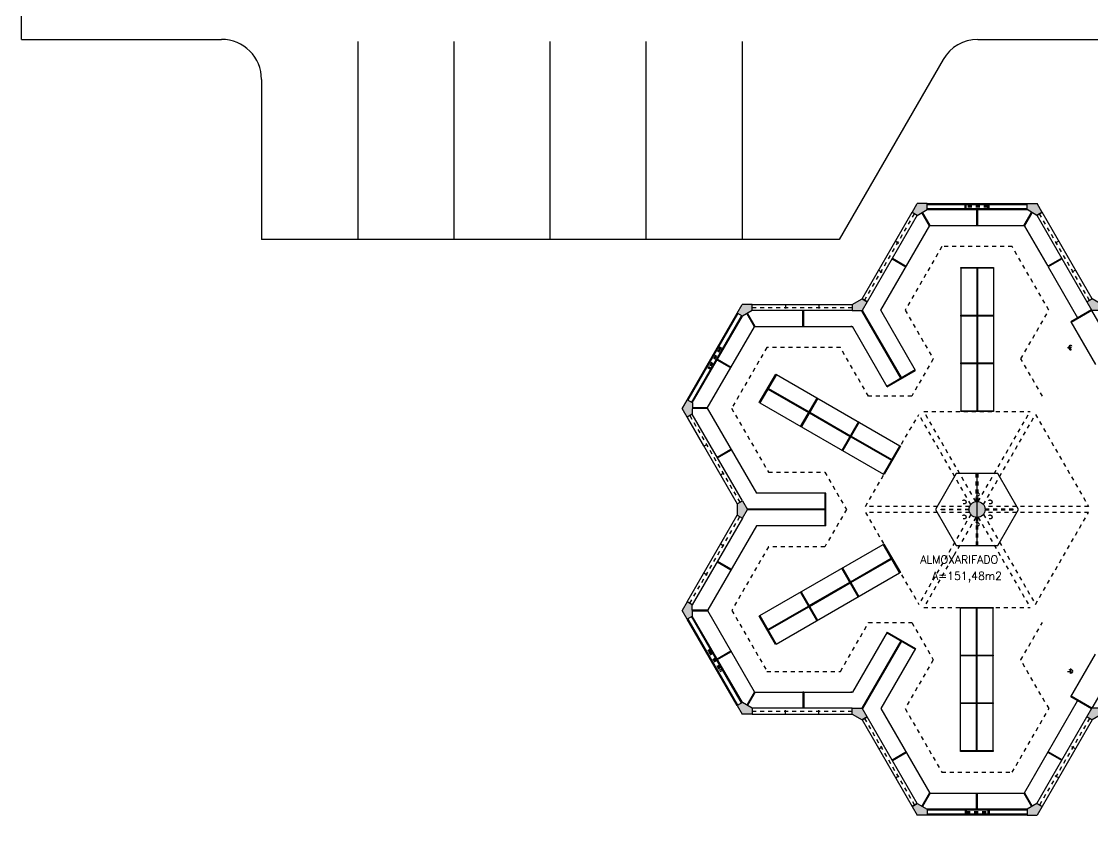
# Model space of a CAD drawing. Header units: metres. Extents: x -31 to 130, y -13 to 69.
# Drawn here: x -31.45 to -4.68, y 14.22 to 34.33 of the extents above; entities that cross this region are included whole.
import ezdxf

# ---------------------------------------------------------------- set-up
doc = ezdxf.new("R2010")
doc.units = ezdxf.units.M
doc.header["$LTSCALE"] = 0.002
doc.header["$MEASUREMENT"] = 0
doc.linetypes.add('HIDDEN', pattern=[9.525, 6.35, -3.175])
doc.linetypes.add('HIDDEN2', pattern=[4.7625, 3.175, -1.5875])
for name, color, linetype in [('ar-alv', 2, 'CONTINUOUS'), ('ar-banc', 1, 'CONTINUOUS'), ('ar-esq', 2, 'CONTINUOUS'), ('ar-estc', 1, 'CONTINUOUS'), ('ar-projarmario', 1, 'HIDDEN'), ('ar-reboco', 2, 'CONTINUOUS'), ('el-lumin', 1, 'HIDDEN2'), ('esq-02', 1, 'CONTINUOUS'), ('esq-03', 1, 'HIDDEN'), ('h-estc', 3, 'CONTINUOUS'), ('MARGEM', 1, 'CONTINUOUS'), ('proj', 1, 'HIDDEN'), ('TEXTO', 2, 'CONTINUOUS'), ('URB-ESTACION', 1, 'CONTINUOUS'), ('ÁREA', 2, 'CONTINUOUS')]:
    doc.layers.add(name, color=color, linetype=linetype)
doc.styles.add('UNB1-100', font='simplex.shx', dxfattribs={"height": 0.2})

# ---------------------------------------------------------------- blocks, each defined once
blk = doc.blocks.new('esq34-01p')
at = {"layer": 'esq-02'}
blk.add_lwpolyline([(2.5, -0.075), (0, -0.075), (0, 0.075), (2.5, 0.075)], close=True, dxfattribs=at)
at = {"layer": 'esq-03'}
for p, q in [((2.5, 0), (0, 0)), ((0.833, -0.075), (0.833, 0.075)), ((1.667, -0.075), (1.667, 0.075))]:
    blk.add_line(p, q, dxfattribs=at)
blk = doc.blocks.new('plr03-01p')
at = {"layer": 'h-estc'}
blk.add_hatch(color=3, dxfattribs=at).paths.add_polyline_path([(-0.245, 0.292), (-0.375, 0.217), (-0.25, 0), (0, 0), (0, 0.15)])
at = {"layer": 'ar-estc', "color": 3}
for p, q in [((-0.245, 0.292), (-0.375, 0.217)), ((-0.245, 0.292), (0, 0.15)), ((-0.375, 0.217), (-0.25, 0)), ((0, 0), (-0.25, 0)), ((0, 0.15), (0, 0))]:
    blk.add_line(p, q, dxfattribs=at)
blk = doc.blocks.new('eq27')
at = {"layer": 'proj', "ltscale": 0.3}
for p, q in [((-0.28, 0.185), (-0.15, 0.26)), ((-0.265, 0.159), (-0.135, 0.234)), ((0.057, -0.279), (-0.213, 0.189)), ((0.083, -0.264), (-0.187, 0.204)), ((0.005, -0.309), (0.135, -0.234)), ((0.02, -0.335), (0.15, -0.26))]:
    blk.add_line(p, q, dxfattribs=at)
blk = doc.blocks.new('el-luminária')
at = {"layer": 'el-lumin', "color": 1}
for p, q in [((-0.075, 0), (0.075, 0)), ((0, 0.075), (0, -0.075))]:
    blk.add_line(p, q, dxfattribs=at)
at = {"layer": 'el-lumin'}
blk.add_circle((0, 0), 0.05, dxfattribs=at)

msp = doc.modelspace()

# ---------------------------------------------------------------- hatches: boundary and pattern name
at = {"layer": 'h-estc'}
for points in [[(-13.565, 21.983), (-13.435, 21.908), (-13.31, 22.125), (-13.435, 22.342), (-13.565, 22.267)], [(-7.37, 22.125, 1), (-7.77, 22.125, 1)]]:
    msp.add_hatch(color=3, dxfattribs=at).paths.add_polyline_path(points)

# ---------------------------------------------------------------- linework, layer by layer
at = {"layer": 'ar-alv'}
for p, q in [((-8.82, 29.744), (-6.32, 29.744)), ((-8.82, 29.644), (-6.32, 29.644)), ((-14.794, 24.852), (-13.544, 27.017)), ((-14.707, 24.802), (-13.457, 26.967)), ((-13.544, 17.233), (-14.794, 19.398)), ((-13.457, 17.283), (-14.707, 19.448)), ((-6.32, 14.606), (-8.82, 14.606)), ((-6.32, 14.506), (-8.82, 14.506))]:
    msp.add_line(p, q, dxfattribs=at)
at = {"layer": 'ar-banc'}
for p, q in [((-8.758, 29.209), (-8.951, 29.543)), ((-8.741, 29.219), (-8.934, 29.553)), ((-7.58, 29.619), (-7.58, 29.219)), ((-7.56, 29.619), (-7.56, 29.219)), ((-6.399, 29.219), (-6.206, 29.553)), ((-6.382, 29.209), (-6.189, 29.543)), ((-9.973, 27.106), (-8.753, 29.219)), ((-8.741, 29.219), (-8.758, 29.209)), ((-8.753, 29.219), (-6.399, 29.219)), ((-7.58, 29.219), (-7.56, 29.219)), ((-6.399, 29.219), (-6.382, 29.209)), ((-6.382, 29.209), (-5.801, 28.204)), ((-9.695, 28.387), (-9.349, 28.187)), ((-9.685, 28.404), (-9.339, 28.204)), ((-5.455, 28.404), (-5.801, 28.204)), ((-5.445, 28.387), (-5.791, 28.187)), ((-9.349, 28.187), (-9.339, 28.204)), ((-7.977, 28.153), (-7.977, 24.593)), ((-7.577, 28.153), (-7.577, 26.98)), ((-7.557, 28.153), (-7.557, 26.98)), ((-7.157, 28.153), (-7.157, 24.593)), ((-5.791, 28.187), (-5.056, 26.913)), ((-11.921, 26.696), (-11.921, 27.096)), ((-11.901, 26.696), (-11.901, 27.096)), ((-9.477, 25.409), (-10.449, 27.091)), ((-9.46, 25.419), (-10.432, 27.101)), ((-9.104, 25.601), (-9.973, 27.106)), ((-4.71, 27.113), (-5.23, 26.813)), ((-4.7, 27.096), (-5.22, 26.796)), ((-13.129, 26.686), (-13.321, 27.02)), ((-13.111, 26.696), (-13.304, 27.03)), ((-7.577, 26.96), (-7.577, 25.786)), ((-7.557, 26.96), (-7.557, 25.786)), ((-5.23, 26.813), (-4.613, 25.746)), ((-14.31, 24.656), (-13.129, 26.686)), ((-13.129, 26.686), (-13.111, 26.696)), ((-13.111, 26.696), (-10.683, 26.696)), ((-11.901, 26.696), (-11.921, 26.696)), ((-10.701, 26.696), (-10.721, 26.696)), ((-9.814, 25.191), (-10.683, 26.696)), ((-14.07, 25.864), (-13.724, 25.663)), ((-14.06, 25.881), (-13.714, 25.68)), ((-7.577, 25.766), (-7.577, 24.593)), ((-7.557, 25.766), (-7.557, 24.593)), ((-12.584, 25.497), (-9.501, 23.717)), ((-9.824, 25.209), (-9.114, 25.619)), ((-9.814, 25.191), (-9.104, 25.601)), ((-9.46, 25.419), (-9.477, 25.409)), ((-12.794, 25.133), (-11.778, 24.547)), ((-12.784, 25.151), (-11.768, 24.564)), ((-14.31, 24.666), (-14.685, 24.666)), ((-14.31, 24.646), (-14.685, 24.646)), ((-14.31, 24.656), (-13.085, 22.535)), ((-12.994, 24.787), (-9.911, 23.007)), ((-11.76, 24.537), (-10.744, 23.95)), ((-11.75, 24.554), (-10.734, 23.967)), ((-10.727, 23.94), (-9.711, 23.353)), ((-10.717, 23.957), (-9.701, 23.371)), ((-14.065, 23.433), (-13.719, 23.633)), ((-14.055, 23.415), (-13.709, 23.615)), ((-7.57, 21.225), (-7.57, 23.025)), ((-11.347, 22.535), (-13.085, 22.535)), ((-11.367, 21.715), (-11.367, 22.535)), ((-11.347, 21.715), (-11.347, 22.535)), ((-11.367, 22.135), (-13.31, 22.135)), ((-11.367, 22.115), (-13.31, 22.115)), ((-11.367, 22.135), (-11.367, 22.115)), ((-13.085, 21.715), (-14.299, 19.612)), ((-11.347, 21.715), (-13.085, 21.715)), ((-12.997, 19.469), (-9.914, 21.249)), ((-10.73, 20.316), (-9.714, 20.903)), ((-10.72, 20.299), (-9.704, 20.885)), ((-14.065, 20.817), (-13.719, 20.617)), ((-14.055, 20.835), (-13.709, 20.635)), ((-12.587, 18.759), (-9.504, 20.539)), ((-11.764, 19.719), (-10.748, 20.306)), ((-11.754, 19.702), (-10.738, 20.289)), ((-14.685, 19.612), (-14.299, 19.612)), ((-14.685, 19.592), (-14.299, 19.592)), ((-14.299, 19.612), (-14.299, 19.592)), ((-13.128, 17.564), (-14.299, 19.592)), ((-12.797, 19.123), (-11.781, 19.709)), ((-12.787, 19.105), (-11.771, 19.692)), ((-7.984, 16.097), (-7.984, 19.657)), ((-7.584, 18.484), (-7.584, 19.657)), ((-7.564, 18.484), (-7.564, 19.657)), ((-7.164, 16.097), (-7.164, 19.657)), ((-9.814, 19.059), (-10.683, 17.554)), ((-9.824, 19.041), (-9.114, 18.631)), ((-9.814, 19.059), (-9.104, 18.649)), ((-9.477, 18.841), (-10.449, 17.159)), ((-9.46, 18.831), (-10.432, 17.149)), ((-9.46, 18.831), (-9.477, 18.841)), ((-14.065, 18.387), (-13.719, 18.587)), ((-14.055, 18.369), (-13.709, 18.569)), ((-13.709, 18.569), (-13.719, 18.587)), ((-9.104, 18.649), (-9.973, 17.144)), ((-5.23, 17.437), (-4.613, 18.504)), ((-7.584, 17.29), (-7.584, 18.464)), ((-7.564, 17.29), (-7.564, 18.464)), ((-13.128, 17.564), (-13.321, 17.23)), ((-13.111, 17.554), (-13.304, 17.22)), ((-13.128, 17.564), (-13.111, 17.554)), ((-13.111, 17.554), (-10.683, 17.554)), ((-11.921, 17.554), (-11.921, 17.154)), ((-11.901, 17.554), (-11.921, 17.554)), ((-11.901, 17.554), (-11.901, 17.154)), ((-10.701, 17.554), (-10.721, 17.554)), ((-4.71, 17.137), (-5.23, 17.437)), ((-4.7, 17.154), (-5.22, 17.454)), ((-9.973, 17.144), (-8.753, 15.031)), ((-7.584, 16.097), (-7.584, 17.27)), ((-7.564, 16.097), (-7.564, 17.27)), ((-6.382, 15.041), (-5.056, 17.337)), ((-9.695, 15.863), (-9.349, 16.063)), ((-9.349, 16.063), (-9.339, 16.046)), ((-5.791, 16.063), (-5.801, 16.046)), ((-5.445, 15.863), (-5.791, 16.063)), ((-9.685, 15.846), (-9.339, 16.046)), ((-5.455, 15.846), (-5.801, 16.046)), ((-8.758, 15.041), (-8.951, 14.707)), ((-8.741, 15.031), (-8.934, 14.697)), ((-8.741, 15.031), (-8.758, 15.041)), ((-8.753, 15.031), (-6.399, 15.031)), ((-7.58, 14.631), (-7.58, 15.031)), ((-7.58, 15.031), (-7.56, 15.031)), ((-7.56, 14.631), (-7.56, 15.031)), ((-6.399, 15.031), (-6.206, 14.697)), ((-6.382, 15.041), (-6.189, 14.707))]:
    msp.add_line(p, q, dxfattribs=at)
for points in [[(-7.157, 28.173), (-7.157, 28.153), (-7.977, 28.153), (-7.977, 28.173)], [(-7.157, 26.98), (-7.157, 26.96), (-7.977, 26.96), (-7.977, 26.98)], [(-7.157, 25.786), (-7.157, 25.766), (-7.977, 25.766), (-7.977, 25.786)], [(-12.601, 25.507), (-12.584, 25.497), (-12.994, 24.787), (-13.011, 24.797)], [(-11.568, 24.91), (-11.55, 24.9), (-11.96, 24.19), (-11.978, 24.2)], [(-7.157, 24.593), (-7.157, 24.573), (-7.977, 24.573), (-7.977, 24.593)], [(-10.534, 24.314), (-10.517, 24.304), (-10.927, 23.594), (-10.944, 23.604)], [(-9.501, 23.717), (-9.483, 23.707), (-9.893, 22.997), (-9.911, 23.007)], [(-9.914, 21.249), (-9.897, 21.259), (-9.487, 20.549), (-9.504, 20.539)], [(-10.948, 20.652), (-10.93, 20.662), (-10.52, 19.952), (-10.538, 19.942)], [(-11.981, 20.056), (-11.964, 20.066), (-11.554, 19.356), (-11.571, 19.346)], [(-7.984, 19.657), (-7.984, 19.677), (-7.164, 19.677), (-7.164, 19.657)], [(-13.015, 19.459), (-12.997, 19.469), (-12.587, 18.759), (-12.605, 18.749)], [(-7.984, 18.464), (-7.984, 18.484), (-7.164, 18.484), (-7.164, 18.464)], [(-7.984, 17.27), (-7.984, 17.29), (-7.164, 17.29), (-7.164, 17.27)], [(-7.984, 16.077), (-7.984, 16.097), (-7.164, 16.097), (-7.164, 16.077)]]:
    msp.add_lwpolyline(points, close=True, dxfattribs=at)
msp.add_lwpolyline([(-8.09, 23.025), (-8.609, 22.125), (-8.09, 21.225), (-7.05, 21.225), (-6.531, 22.125), (-7.05, 23.025), (-8.09, 23.025)], dxfattribs=at)
at = {"layer": 'ar-estc'}
for p, q in [((-13.565, 22.267), (-13.435, 22.342)), ((-13.565, 22.267), (-13.565, 21.983)), ((-13.435, 22.342), (-13.31, 22.125)), ((-13.565, 21.983), (-13.435, 21.908)), ((-13.435, 21.908), (-13.31, 22.125))]:
    msp.add_line(p, q, dxfattribs=at)
msp.add_circle((-7.57, 22.125), 0.2, dxfattribs=at)
at = {"layer": 'ar-projarmario', "ltscale": 0.5}
for p, q in [((-10.354, 22.2), (-9.027, 24.498)), ((-7.728, 22.248), (-9.027, 24.498)), ((-7.598, 22.323), (-8.897, 24.573)), ((-8.897, 24.573), (-6.243, 24.573)), ((-7.542, 22.323), (-6.243, 24.573)), ((-7.412, 22.248), (-6.113, 24.498)), ((-6.113, 24.498), (-4.787, 22.2)), ((-7.756, 22.2), (-10.354, 22.2)), ((-7.756, 22.05), (-10.354, 22.05)), ((-10.354, 22.05), (-9.027, 19.752)), ((-7.728, 22.002), (-9.027, 19.752)), ((-7.412, 22.002), (-6.113, 19.752)), ((-4.787, 22.2), (-7.385, 22.2)), ((-4.787, 22.05), (-7.385, 22.05)), ((-6.113, 19.752), (-4.787, 22.05)), ((-7.598, 21.927), (-8.897, 19.677)), ((-7.542, 21.927), (-6.243, 19.677)), ((-8.897, 19.677), (-6.243, 19.677))]:
    msp.add_line(p, q, dxfattribs=at)
at = {"layer": 'ar-reboco'}
for p, q in [((-8.82, 29.769), (-6.32, 29.769)), ((-8.82, 29.619), (-6.32, 29.619)), ((-3.921, 25.746), (-4.7, 27.096)), ((-14.94, 24.648), (-13.565, 27.03)), ((-14.685, 24.79), (-13.435, 26.955)), ((-13.565, 17.22), (-14.815, 19.385)), ((-13.435, 17.295), (-14.685, 19.46)), ((-3.921, 18.504), (-4.7, 17.154)), ((-6.32, 14.631), (-8.82, 14.631)), ((-6.32, 14.481), (-8.82, 14.481))]:
    msp.add_line(p, q, dxfattribs=at)
at = {"layer": 'el-lumin'}
for points in [[(-5.937, 24.954), (-6.477, 25.89), (-5.774, 27.108), (-5.774, 27.108), (-6.692, 28.695), (-8.451, 28.695), (-9.369, 27.106), (-8.664, 25.887), (-9.203, 24.954), (-10.281, 24.954), (-10.985, 26.173), (-12.822, 26.173), (-13.705, 24.655), (-12.783, 23.058), (-11.375, 23.058), (-10.836, 22.125), (-11.375, 21.192), (-12.783, 21.192), (-13.701, 19.602), (-12.821, 18.077), (-10.985, 18.077), (-10.281, 19.296), (-9.203, 19.296), (-8.664, 18.363), (-9.369, 17.144), (-8.451, 15.554), (-6.69, 15.554), (-5.772, 17.144), (-6.476, 18.363), (-5.937, 19.296)], [(-7.59, 22.325), (-7.59, 23.025), (-7.57, 23.025), (-7.57, 22.325)], [(-7.57, 22.325), (-7.57, 23.025), (-7.55, 23.025), (-7.55, 22.325)], [(-7.77, 22.115), (-8.47, 22.115), (-8.47, 22.135), (-7.77, 22.135)], [(-7.37, 22.115), (-6.67, 22.115), (-6.67, 22.135), (-7.37, 22.135)], [(-7.59, 21.925), (-7.59, 21.225), (-7.57, 21.225), (-7.57, 21.925)], [(-7.57, 21.925), (-7.57, 21.225), (-7.55, 21.225), (-7.55, 21.925)]]:
    msp.add_lwpolyline(points, dxfattribs=at)
for centre in [(-7.57, 22.5), (-7.895, 22.312), (-7.245, 22.312), (-7.895, 21.937), (-7.245, 21.937), (-7.57, 21.75)]:
    msp.add_circle(centre, 0.05, dxfattribs=at)
at = {"layer": 'MARGEM'}
msp.add_line((-14.399, 23.71), (-14.94, 24.648), dxfattribs=at)
at = {"layer": 'URB-ESTACION'}
for p, q in [((-31.45, 33.875), (-31.45, 64.875)), ((-31.45, 33.875), (-26.45, 33.875)), ((-23.043, 33.827), (-23.043, 28.875)), ((-20.643, 33.827), (-20.643, 28.875)), ((-18.243, 33.827), (-18.243, 28.875)), ((-15.843, 33.827), (-15.843, 28.875)), ((-13.443, 33.827), (-13.443, 28.875)), ((-7.552, 33.875), (-3.45, 33.875)), ((-8.418, 33.375), (-11.016, 28.875)), ((-25.45, 32.875), (-25.45, 28.875)), ((-11.016, 28.875), (-25.45, 28.875))]:
    msp.add_line(p, q, dxfattribs=at)
for centre, start, end in [((-26.45, 32.875), 360, 90), ((-7.552, 32.875), 90, 150)]:
    msp.add_arc(centre, 1, start, end, dxfattribs=at)

# ---------------------------------------------------------------- block references
at = {"layer": 'ar-esq'}
for p, rotation in [((-9.13, 29.515), 239.9999999999962), ((-10.69, 27.171), 180), ((-13.5, 21.946), 239.9999999999999), ((-6.01, 14.735), 59.99999999999997)]:
    msp.add_blockref('esq34-01p', p, dxfattribs=dict(at, rotation=rotation))
at = {"layer": 'ar-esq', "xscale": -1}
for p, rotation in [((-6.01, 29.515), 120.0000000000037), ((-13.5, 22.304), 300.0000000000001), ((-9.13, 14.735), 300.0000000000001)]:
    msp.add_blockref('esq34-01p', p, dxfattribs=dict(at, rotation=rotation))
msp.add_blockref('esq34-01p', (-10.69, 17.079), dxfattribs=at)
at = {"layer": 'ar-estc', "xscale": -1}
for p, rotation in [((-8.82, 29.769), 180), ((-4.825, 27.313), 300.0000000000056), ((-14.815, 19.818), 240.0000000003027), ((-13.565, 17.22), 300.0000000000056), ((-10.315, 16.937), 120.0000000000056), ((-6.32, 14.481), 359.9999999999992)]:
    msp.add_blockref('plr03-01p', p, dxfattribs=dict(at, rotation=rotation))
at = {"layer": 'ar-estc'}
for p, rotation in [((-6.32, 29.769), 180.0000000000008), ((-13.565, 27.03), 239.9999999999944), ((-10.315, 27.313), 59.99999999999436), ((-14.815, 24.432), 299.9999999996973), ((-14.815, 24.432), 299.9999999996973), ((-4.825, 16.937), 239.9999999999944)]:
    msp.add_blockref('plr03-01p', p, dxfattribs=dict(at, rotation=rotation))
msp.add_blockref('plr03-01p', (-8.82, 14.481), dxfattribs=at)
at = {"layer": 'el-lumin', "xscale": -1, "rotation": 180}
msp.add_blockref('el-luminária', (-5.233, 26.172), dxfattribs=at)
at = {"layer": 'el-lumin'}
msp.add_blockref('el-luminária', (-5.233, 18.077), dxfattribs=at)
at = {"layer": 'proj', "ltscale": 0.3}
for p, rotation in [((-7.57, 29.769), 59.99999999999997), ((-14.19, 25.947), 120), ((-14.19, 18.303), 180), ((-7.57, 14.481), 239.9999999999999)]:
    msp.add_blockref('eq27', p, dxfattribs=dict(at, rotation=rotation))

# ---------------------------------------------------------------- texts
at = {"layer": 'TEXTO', "style": 'UNB1-100'}
msp.add_text('ALMOXARIFADO', height=0.2, dxfattribs=at).set_placement((-8.989, 20.771))
at = {"layer": 'ÁREA', "style": 'UNB1-100'}
msp.add_text('A=151,48m2', height=0.2, dxfattribs=at).set_placement((-8.695, 20.363))

doc.saveas('drawing.dxf')
